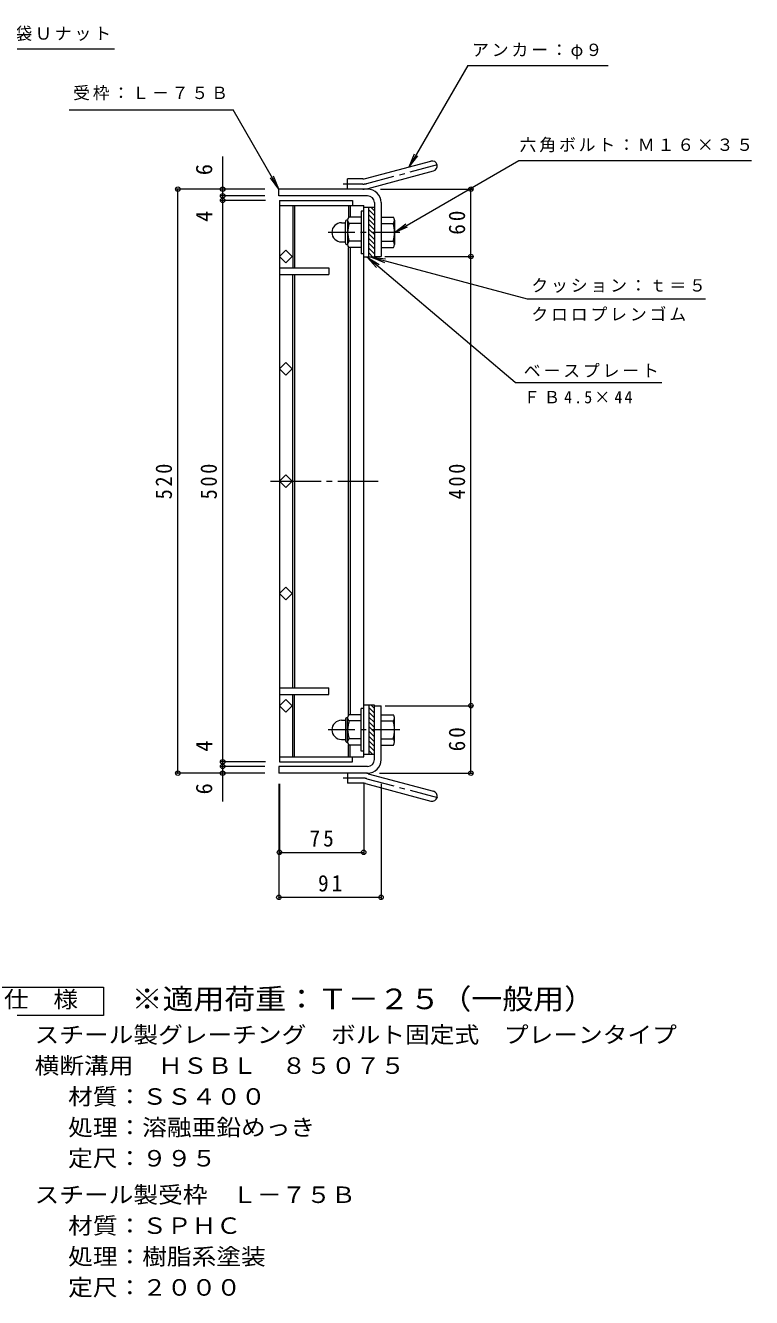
# Model space of a CAD drawing. Units: millimetres, scale not verified. Extents: x -929 to 924, y -686 to 662.
# Drawn here: x 278 to 924, y -545 to 588 of the extents above; entities that cross this region are included whole.
import ezdxf
from ezdxf.enums import TextEntityAlignment as Align

# ---------------------------------------------------------------- set-up
doc = ezdxf.new("R2010")
doc.units = ezdxf.units.MM
doc.header["$LTSCALE"] = 5
doc.header["$PDMODE"] = 32
doc.header["$PDSIZE"] = 4
doc.linetypes.add('CHAIN1', pattern=[8, 5, -1, 1, -1])
doc.linetypes.add('CHAIN2', pattern=[12, 9, -1, 1, -1])
for name, color, linetype, lineweight in [('0-1_躯体', 2, 'Continuous', 9), ('0-2_仕上', 3, 'Continuous', 9), ('0-4_その他', 7, 'Continuous', 9), ('0-5_寸法', 7, 'Continuous', 9), ('F-4_F-4ﾚｲﾔ', 2, 'Continuous', 9)]:
    doc.layers.add(name, color=color, linetype=linetype, lineweight=lineweight)
doc.layers.add('F-5_F-5ﾚｲﾔ', color=3, linetype='Continuous')
doc.styles.add('ＭＳ ゴシック', font='')
doc.styles.get('ＭＳ ゴシック').set_extended_font_data('MS Gothic')

msp = doc.modelspace()

# ---------------------------------------------------------------- linework, layer by layer
at = {"layer": '0-1_躯体'}
for p, q in [((580.75, 451.343), (638.941, 466.935)), ((583.079, 442.65), (641.27, 458.242)), ((503.605, 436.037), (503.605, 442.036)), ((582.605, 442.036), (503.605, 442.036)), ((564.605, 442.036), (564.605, 451.037)), ((578.421, 451.037), (564.605, 451.037)), ((582.605, 436.037), (503.605, 436.037)), ((576.805, 422.537), (576.805, 384.537)), ((579.105, 422.537), (576.805, 422.537)), ((583.605, 381.536), (583.605, 425.537)), ((588.605, 425.537), (583.605, 425.537)), ((588.605, 418.457), (583.605, 423.457)), ((588.605, 414.214), (583.605, 419.214)), ((588.605, 422.699), (585.768, 425.537)), ((588.605, 430.037), (588.605, 381.536)), ((594.605, 430.037), (594.605, 382.036)), ((559.295, 412.037), (562.805, 412.037)), ((562.805, 394.337), (562.805, 412.737)), ((564.605, 414.536), (564.805, 414.536)), ((564.805, 414.287), (564.805, 392.787)), ((576.805, 417.037), (565.844, 417.037)), ((576.805, 411.537), (565.844, 411.537)), ((588.605, 409.972), (583.605, 414.971)), ((588.605, 405.729), (583.605, 410.729)), ((594.605, 417.037), (605.567, 417.037)), ((594.605, 411.537), (605.567, 411.537)), ((606.805, 414.536), (606.605, 414.536)), ((606.605, 414.287), (606.605, 392.787)), ((588.605, 401.486), (583.605, 406.486)), ((588.605, 397.244), (583.605, 402.244)), ((588.605, 393.001), (583.605, 398.001)), ((559.305, 395.037), (562.805, 395.037)), ((564.605, 392.537), (564.805, 392.537)), ((576.805, 395.537), (565.844, 395.537)), ((576.805, 390.037), (565.844, 390.037)), ((588.605, 388.758), (583.605, 393.758)), ((588.605, 384.516), (583.605, 389.516)), ((587.342, 381.536), (583.605, 385.273)), ((594.605, 395.537), (605.567, 395.537)), ((594.605, 390.037), (605.567, 390.037)), ((606.805, 392.537), (606.605, 392.537)), ((579.105, 384.537), (576.805, 384.537)), ((588.605, 381.536), (583.605, 381.536)), ((588.605, 382.036), (594.605, 382.036)), ((576.805, -58.464), (576.805, -20.464)), ((579.105, -20.464), (576.805, -20.464)), ((583.605, -17.464), (583.605, -61.464)), ((588.605, -17.464), (583.605, -17.464)), ((588.605, -24.544), (583.605, -19.544)), ((588.605, -20.301), (585.768, -17.464)), ((588.605, -65.964), (588.605, -17.464)), ((588.605, -17.964), (594.605, -17.964)), ((594.605, -65.964), (594.605, -17.964)), ((559.305, -30.964), (562.805, -30.964)), ((562.805, -30.264), (562.805, -48.664)), ((564.605, -28.464), (564.805, -28.464)), ((564.805, -50.214), (564.805, -28.714)), ((576.805, -25.964), (565.844, -25.964)), ((576.805, -31.464), (565.844, -31.464)), ((588.605, -28.787), (583.605, -23.787)), ((588.605, -33.029), (583.605, -28.029)), ((588.605, -37.272), (583.605, -32.272)), ((594.605, -25.964), (605.567, -25.964)), ((594.605, -31.464), (605.567, -31.464)), ((606.805, -28.464), (606.605, -28.464)), ((606.605, -50.214), (606.605, -28.714)), ((588.605, -41.514), (583.605, -36.515)), ((588.605, -45.757), (583.605, -40.757)), ((588.605, -50), (583.605, -45)), ((559.295, -47.964), (562.805, -47.964)), ((564.605, -50.464), (564.805, -50.464)), ((576.805, -47.464), (565.844, -47.464)), ((576.805, -52.964), (565.844, -52.964)), ((588.605, -54.242), (583.605, -49.242)), ((588.605, -58.485), (583.605, -53.485)), ((594.605, -47.464), (605.567, -47.464)), ((594.605, -52.964), (605.567, -52.964)), ((606.805, -50.464), (606.605, -50.464)), ((579.105, -58.464), (576.805, -58.464)), ((587.342, -61.464), (583.605, -57.728)), ((588.605, -61.464), (583.605, -61.464)), ((503.605, -71.964), (503.605, -77.964)), ((582.605, -71.964), (503.605, -71.964)), ((582.605, -77.964), (503.605, -77.964)), ((564.605, -77.964), (564.605, -86.964)), ((583.079, -78.578), (641.27, -94.17)), ((578.421, -86.964), (564.605, -86.964)), ((580.75, -87.271), (638.941, -102.863))]:
    msp.add_line(p, q, dxfattribs=at)
at = {"layer": '0-1_躯体', "linetype": 'CHAIN1'}
for p, q in [((581.914, 446.997), (647.081, 464.458)), ((578.42, 446.537), (560.801, 446.537)), ((611.177, 403.537), (547.504, 403.537)), ((611.177, -39.464), (547.504, -39.464)), ((578.42, -82.464), (560.801, -82.464)), ((581.914, -82.924), (647.081, -100.385))]:
    msp.add_line(p, q, dxfattribs=at)
at = {"layer": '0-1_躯体'}
for centre, radius, start, end in [((640.105, 462.589), 4.5, 285.00014, 104.99991), ((578.42, 460.037), 18, 270, 285), ((578.421, 460.037), 9, 270, 285.00002), ((582.605, 430.037), 12, 0, 90), ((582.605, 430.037), 6, 0, 90), ((559.295, 403.547), 8.49, 90, 180), ((564.605, 412.737), 1.8, 90, 180), ((568.965, 414.287), 4.16, 138.61835, 221.37988), ((588.805, 403.537), 24, 160.52881, 199.47119), ((582.605, 403.537), 24, 340.52881, 19.47119), ((602.445, 414.287), 4.16, 318.62012, 41.38165), ((559.305, 403.537), 8.5, 180, 270), ((564.605, 394.337), 1.8, 180, 270), ((568.965, 392.787), 4.16, 138.62012, 221.38165), ((602.445, 392.787), 4.16, 318.61835, 41.37988), ((559.305, -39.464), 8.5, 90, 180), ((564.605, -30.264), 1.8, 90, 180), ((568.965, -28.714), 4.16, 138.61835, 221.37988), ((588.805, -39.464), 24, 160.52881, 199.47119), ((582.605, -39.464), 24, 340.52881, 19.47119), ((602.445, -28.714), 4.16, 318.62012, 41.38165), ((559.295, -39.474), 8.49, 180, 270), ((564.605, -48.664), 1.8, 180, 270), ((568.965, -50.214), 4.16, 138.62012, 221.38165), ((602.445, -50.214), 4.16, 318.61835, 41.37988), ((582.605, -65.964), 6, 270, 0), ((582.605, -65.964), 12, 270, 0), ((578.42, -95.964), 18, 75, 90), ((578.421, -95.964), 9, 74.99998, 90), ((640.105, -98.516), 4.5, 255.00009, 74.99986)]:
    msp.add_arc(centre, radius, start, end, dxfattribs=at)
at = {"layer": '0-1_躯体', "linetype": 'CHAIN2'}
for centre, start, end in [((578.42, 460.037), 270, 284.99995), ((578.42, -95.964), 75.00005, 90)]:
    msp.add_arc(centre, 13.5, start, end, dxfattribs=at)
at = {"layer": '0-2_仕上'}
for p, q in [((504.105, 432.037), (504.105, -67.964)), ((504.105, 427.537), (579.105, 427.537)), ((516.105, 427.537), (516.105, 372.037)), ((517.605, 427.537), (517.605, 372.037)), ((565.605, 427.537), (565.605, 417.037)), ((567.105, 427.537), (567.105, 417.037)), ((579.105, -63.464), (579.105, 427.537)), ((583.605, 425.537), (579.105, 425.537)), ((504.105, 382.037), (509.762, 387.694)), ((509.762, 387.694), (515.419, 382.037)), ((565.605, -25.964), (565.605, 390.037)), ((567.105, 390.037), (567.105, -25.964)), ((509.762, 376.38), (504.105, 382.037)), ((515.419, 382.037), (509.762, 376.38)), ((583.605, 381.536), (579.105, 381.536)), ((504.105, 366.037), (548.105, 366.037)), ((516.105, -1.964), (516.105, 366.037)), ((517.605, 366.037), (517.605, -1.964)), ((509.762, 287.693), (504.105, 282.036)), ((515.419, 282.036), (509.762, 287.693)), ((504.105, 282.036), (509.762, 276.379)), ((509.762, 276.379), (515.419, 282.036)), ((509.762, 187.693), (504.105, 182.036)), ((504.105, 182.036), (509.762, 176.379)), ((515.419, 182.036), (509.762, 187.693)), ((509.762, 176.379), (515.419, 182.036)), ((509.762, 87.693), (504.105, 82.036)), ((504.105, 82.036), (509.762, 76.379)), ((515.419, 82.036), (509.762, 87.693)), ((509.762, 76.379), (515.419, 82.036)), ((504.105, -1.964), (548.105, -1.964)), ((516.105, -63.464), (516.105, -7.964)), ((517.605, -63.464), (517.605, -7.964)), ((509.762, -12.307), (504.105, -17.964)), ((504.105, -17.964), (509.762, -23.621)), ((515.419, -17.964), (509.762, -12.307)), ((509.762, -23.621), (515.419, -17.964)), ((583.605, -17.464), (579.105, -17.464)), ((565.605, -63.464), (565.605, -52.964)), ((567.105, -63.464), (567.105, -52.964)), ((504.105, -63.464), (579.105, -63.464)), ((583.605, -61.464), (579.105, -61.464))]:
    msp.add_line(p, q, dxfattribs=at)
at = {"layer": '0-2_仕上', "linetype": 'CHAIN2'}
msp.add_line((496.105, 182.036), (591.919, 182.036), dxfattribs=at)
at = {"layer": '0-2_仕上'}
for points in [[(504.105, 432.037), (569.105, 432.037), (569.105, 427.537)], [(504.105, 372.037), (548.105, 372.037), (548.105, 366.037)], [(504.105, -7.964), (548.105, -7.964), (548.105, -1.964)], [(504.105, -67.964), (569.105, -67.964), (569.105, -63.464)]]:
    msp.add_lwpolyline(points, dxfattribs=at)
at = {"layer": '0-4_その他'}
for p, q in [((453.605, -103.289), (453.605, 470.954)), ((491.105, 442.036), (412.105, 442.036)), ((413.605, -77.964), (413.605, 442.036)), ((594.193, 442.036), (676.105, 442.036)), ((674.605, -77.964), (674.605, 442.036)), ((491.105, 436.037), (452.105, 436.037)), ((491.605, 432.037), (452.105, 432.037)), ((597.933, 382.036), (676.105, 382.036)), ((598.231, -17.964), (676.105, -17.964)), ((491.105, -77.964), (412.105, -77.964)), ((491.605, -67.964), (452.105, -67.964)), ((491.105, -71.964), (452.105, -71.964)), ((593.103, -77.964), (676.105, -77.964)), ((503.605, -87.528), (503.605, -190.064)), ((504.105, -87.528), (504.105, -150.064)), ((579.105, -87.528), (579.105, -150.064)), ((594.605, -87.528), (594.605, -190.064)), ((504.105, -148.564), (579.105, -148.564)), ((503.605, -188.564), (594.605, -188.564))]:
    msp.add_line(p, q, dxfattribs=at)
for p in [(413.605, 442.036), (453.605, 442.036), (674.605, 442.036), (453.605, 436.037), (453.605, 432.037), (674.605, 382.036), (674.605, -17.964), (453.605, -67.964), (413.605, -77.964), (453.605, -71.964), (453.605, -77.964), (674.605, -77.964), (504.105, -148.564), (579.105, -148.564), (503.605, -188.564), (594.605, -188.564)]:
    msp.add_point(p, dxfattribs=at)
at = {"layer": '0-5_寸法'}
for p, q in [((671.748, 552.036), (796.818, 552.036)), ((316.939, 512.636), (462.845, 512.636)), ((503.605, 442.036), (462.845, 512.636)), ((619.627, 461.76), (627.237, 471.677)), ((503.605, 442.036), (498.822, 453.585)), ((503.605, 442.036), (495.996, 451.953)), ((606.605, 403.537), (616.522, 411.146)), ((606.605, 403.537), (618.154, 408.32)), ((582.262, 381.536), (590.66, 372.278)), ((586.097, 381.536), (598.49, 379.905)), ((586.097, 381.536), (597.645, 376.753)), ((713.894, 269.942), (844.458, 269.942))]:
    msp.add_line(p, q, dxfattribs=at)
for points in [[(68.655, 413.928), (157.064, 567.057), (357.294, 567.057)], [(671.748, 552.036), (619.627, 461.76), (624.411, 473.309)], [(606.605, 403.537), (717.161, 467.366), (924.491, 467.366)], [(713.894, 269.942), (582.262, 381.536), (592.77, 374.767)], [(586.097, 381.536), (724.597, 344.425), (883.375, 344.425)]]:
    msp.add_lwpolyline(points, dxfattribs=at)
at = {"layer": 'F-4_F-4ﾚｲﾔ'}
msp.add_lwpolyline([(235.018, -293.672), (235.018, -268.672), (347.518, -268.672), (347.518, -293.672)], close=True, dxfattribs=at)

# ---------------------------------------------------------------- texts
at = {"layer": '0-4_その他', "color": 2, "style": 'ＭＳ ゴシック'}
for s, p in [('6', (448.605, 454.378)), ('4', (448.605, 412.844)), ('4', (448.605, -58.894)), ('6', (448.605, -96.948))]:
    msp.add_text(s, height=14.66, rotation=90, dxfattribs=at).set_placement(p, align=Align.BOTTOM_LEFT)
at = {"layer": '0-4_その他', "color": 2, "char_height": 14.66, "attachment_point": 7, "rotation": 90, "style": 'ＭＳ ゴシック'}
for s, insert in [('\\T1.27;\\W0.95;60', (669.605, 401.411)), ('\\T1.27;\\W0.9;520', (408.605, 165.786)), ('\\T1.27;\\W0.9;500', (448.605, 165.786)), ('\\T1.27;\\W0.9;400', (669.605, 165.786)), ('\\T1.27;\\W0.95;60', (669.605, -58.589))]:
    msp.add_mtext(s, dxfattribs=dict(at, insert=insert))
at = {"layer": '0-4_その他', "color": 2, "char_height": 14.66, "attachment_point": 7, "style": 'ＭＳ ゴシック'}
for s, insert in [('\\T1.27;\\W0.95;75', (530.981, -143.564)), ('\\T1.27;\\W0.95;91', (538.48, -183.564))]:
    msp.add_mtext(s, dxfattribs=dict(at, insert=insert))
at = {"layer": '0-5_寸法', "char_height": 11, "attachment_point": 7, "style": 'ＭＳ ゴシック'}
for s, insert in [('\\T1.17;平座金，六角袋Ｕナット', (163.576, 573.51)), ('\\T1.17;アンカー：φ９', (675.552, 557.553)), ('\\T1.17;受枠：Ｌ－７５Ｂ', (320.389, 521.034)), ('\\T1.17;六角ボルト：Ｍ１６×３５', (717.883, 474.769)), ('\\T1.17;クッション：ｔ＝５', (728.375, 349.693)), ('\\T1.17;クロロプレンゴム', (728.375, 324.478)), ('\\T1.17;ベースプレート', (721.639, 274.368)), ('\\T1.26;\\W0.95;ＦＢ4.5×44', (721.639, 251.132))]:
    msp.add_mtext(s, dxfattribs=dict(at, insert=insert))
at = {"layer": 'F-4_F-4ﾚｲﾔ', "style": 'ＭＳ ゴシック', "width": 1.1}
for s, p in [('仕\u3000様', (258.768, -291.172)), ('スチール製グレーチング\u3000ボルト固定式\u3000プレーンタイプ', (286.063, -322.632)), ('横断溝用\u3000ＨＳＢＬ\u3000８５０７５', (286.063, -350.132)), ('材質：ＳＳ４００', (315.919, -377.632)), ('処理：溶融亜鉛めっき', (315.919, -405.132)), ('定尺：９９５', (315.919, -432.632)), ('スチール製受枠\u3000Ｌ－７５Ｂ', (286.063, -465.132)), ('材質：ＳＰＨＣ', (315.919, -492.632)), ('処理：樹脂系塗装', (315.919, -520.132)), ('定尺：２０００', (315.919, -547.632))]:
    msp.add_text(s, height=14.66, dxfattribs=at).set_placement(p, align=Align.BOTTOM_LEFT)
at = {"layer": 'F-5_F-5ﾚｲﾔ', "style": 'ＭＳ ゴシック', "width": 1.1}
msp.add_text('※適用荷重：Ｔ－２５（一般用）', height=18.33, dxfattribs=at).set_placement((372.518, -293.672), align=Align.BOTTOM_LEFT)

doc.saveas('drawing.dxf')
